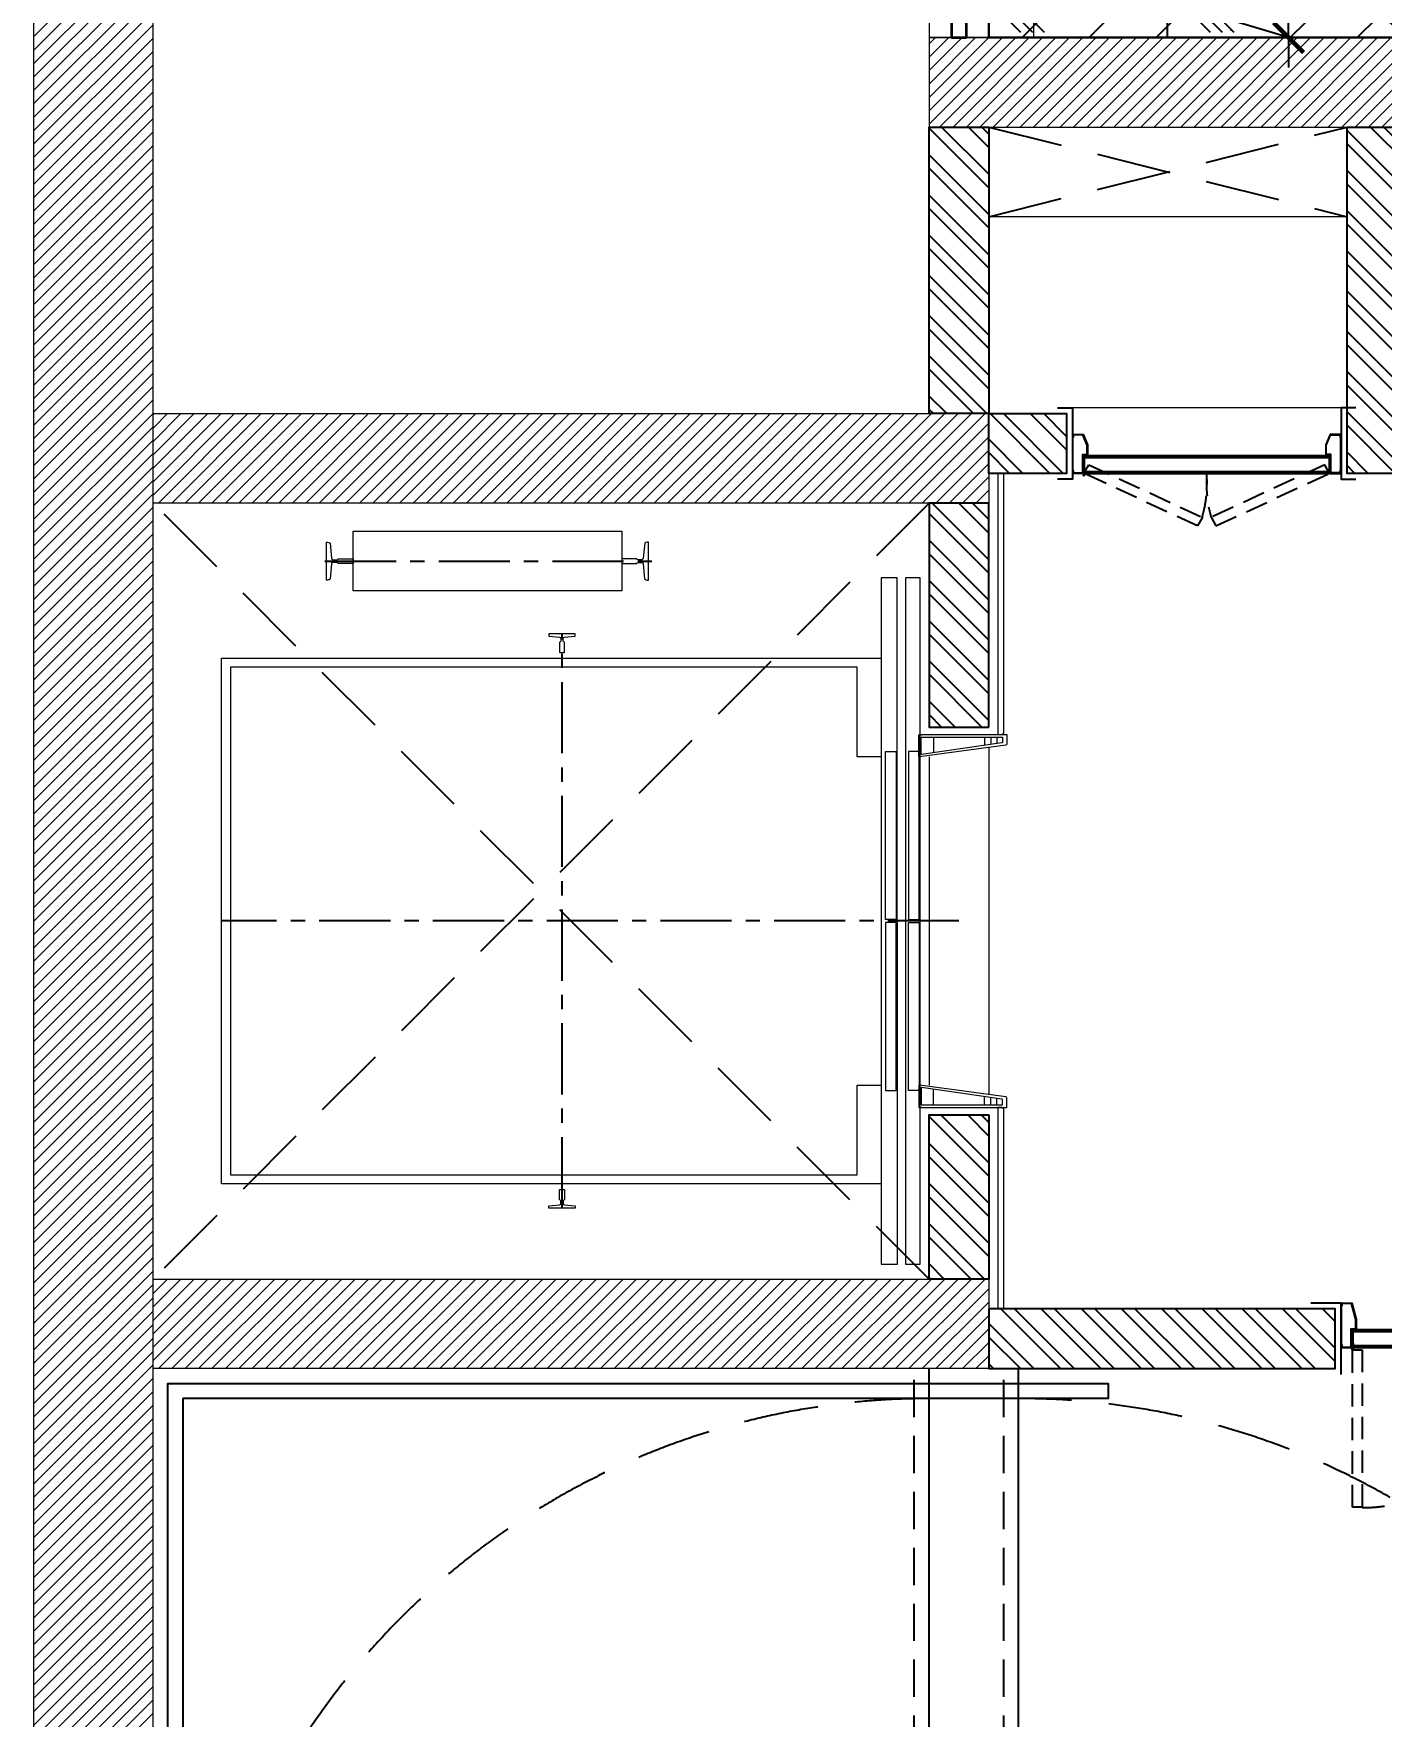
# Model space of a CAD drawing. Header units: millimetres. Extents: x 263321 to 4958806, y 33647 to 987811.
# Drawn here: x 2337552 to 2342067, y 481658 to 487296 of the extents above; entities that cross this region are included whole.
import ezdxf

# ---------------------------------------------------------------- set-up
doc = ezdxf.new("R2010")
doc.units = ezdxf.units.MM
doc.header["$PDMODE"] = 3
doc.linetypes.add('CENTER', pattern=[50.8, 31.75, -6.35, 6.35, -6.35])
doc.linetypes.add('HIDDEN', pattern=[0.375, 0.25, -0.125])
for name, color, linetype, lineweight in [('A-FURN-MODULAR-TABLETOP', 250, 'Continuous', 13), ('A-PLAN-COLUMN', 3, 'Continuous', 0), ('A-PLAN-RCC-HATCH', 8, 'Continuous', 13), ('A-PLAN-THIN', 251, 'Continuous', 15), ('Base 7th & 9th', 250, 'Continuous', 35)]:
    doc.layers.add(name, color=color, linetype=linetype, lineweight=lineweight)
for name, color, linetype in [('A-PLAN-DOOR', 7, 'Continuous'), ('A-PLAN-HIDDEN', 1, 'HIDDEN'), ('A-PLAN-RAILING', 2, 'Continuous'), ('A-PLAN-STAIRS', 1, 'Continuous'), ('A-PLAN-THIN -1', 250, 'HIDDEN'), ('A-PLAN-WALL', 6, 'Continuous'), ('A-PLAN-WALL HATCH', 8, 'Continuous'), ('CEILING TOA', 7, 'Continuous'), ('FLOORING TOA', 7, 'Continuous'), ('PARTITION DIM.', 250, 'Continuous')]:
    doc.layers.add(name, color=color, linetype=linetype)
doc.styles.get("Standard").update_dxf_attribs({"font": 'arial.ttf'})
doc.styles.add('TEXT @ 150', font='arial.ttf', dxfattribs={"height": 225})
doc.dimstyles.new('DIM @ 150', dxfattribs={"dimtxt": 225, "dimasz": 100, "dimexe": 1, "dimexo": 0, "dimgap": 0.5, "dimtad": 0, "dimdec": 0, "dimzin": 0, "dimdsep": 46, "dimtxsty": 'TEXT @ 150', "dimblk": 'ARCHTICK', "dimcen": -2, "dimclrd": 8, "dimclre": 8, "dimclrt": 7, "dimadec": 0, "dimazin": 0, "dimtfac": 1, "dimtdec": 0, "dimtofl": 0, "dimtmove": 0, "dimatfit": 3, "dimldrblk": 'OPEN90', "dimfxl": 1, "dimtolj": 1, "dimtzin": 0, "dimlwd": -1, "dimlwe": -1, "dimarcsym": 0})
pattern_1 = [(315, (-169211.8, -300167.52), (67.35192, 67.35192), []), (315, (-169211.8, -300212.42), (67.35192, 67.35192), [])]
pattern_2 = [(315, (-169211.8, -300357.52), (67.35192, 67.35192), []), (315, (-169211.8, -300402.42), (67.35192, 67.35192), [])]

# ---------------------------------------------------------------- blocks, each defined once
blk = doc.blocks.new('A$C3F28102C')
at = {"layer": 'A-PLAN-DOOR'}
h = blk.add_hatch(dxfattribs=at)
h.set_pattern_fill('ANSI31', color=256, style=0)
h.set_pattern_definition([(315, (-1529.3283, 1000.1135), (-0.44194174, -0.44194174), [])])
h.paths.add_polyline_path([(1.3, -14.9), (0, -14.9), (0, 0), (1.3, 0)])
h.paths.add_polyline_path([(1.3, 0.2), (1.3, 0), (0, 0), (0, 1.1, 0.115729)])
h.paths.add_polyline_path([(4.9, -14.9), (3.6, -14.9), (3.6, 0), (4.9, 0)])
h.paths.add_polyline_path([(4.9, 0), (3.6, 0), (3.6, 0.2, 0.115729), (4.9, 1.1)])
at = {"layer": 'A-PLAN-DOOR', "color": 2}
for points in [[(1.3, 0.2), (1.3, -14.9), (0, -14.9), (0, 1.1)], [(3.6, 0.2), (3.6, -14.9), (4.9, -14.9), (4.9, 1.1)]]:
    blk.add_lwpolyline(points, dxfattribs=at)
for radius in [3.42, 2.42]:
    blk.add_circle((2.5, 3.4), radius, dxfattribs=at)
blk = doc.blocks.new('Door 1500 mm')
at = {"layer": 'A-PLAN-DOOR'}
for p, q in [((-749, 144.7), (-749, 149.7)), ((749, 144.7), (749, 149.7)), ((710.4, 59.9), (-710.4, 59.9)), ((-710.4, 59.9), (-710.4, 0)), ((710.4, 59.9), (710.4, 0)), ((710.4, 53.4), (-710.4, 53.4)), ((710.4, 6.5), (-710.4, 6.5)), ((710.4, 0), (-710.4, 0)), ((-150, 0), (-150, 53.4))]:
    blk.add_line(p, q, dxfattribs=at)
for points in [[(-750, -90.3), (-750, -90.3), (-750, 149.7), (-851, 149.7)], [(750, -89.3), (750, 149.7), (851, 149.7)]]:
    blk.add_lwpolyline(points, dxfattribs=at)
for points in [[(-750, 8), (-749, 8), (-749, 141.7), (-750, 141.7)], [(-747.5, 1.5), (-715.6, 1.5), (-715.6, 63.4), (-700.6, 63.4), (-700.6, 94.6), (-715.2, 148.2), (-747.5, 148.2), (-747.5, 139.7), (-749, 139.7), (-749, 141.7), (-749, 149.7), (-714.1, 149.7), (-699.1, 94.8), (-699.1, 61.9), (-714.1, 61.9), (-714.1, 0), (-749, 0), (-749, 10), (-747.5, 10)], [(747.5, 1.5), (715.6, 1.5), (715.6, 63.4), (700.6, 63.4), (700.6, 94.6), (715.2, 148.2), (747.5, 148.2), (747.5, 139.7), (749, 139.7), (749, 141.7), (749, 149.7), (714.1, 149.7), (699.1, 94.8), (699.1, 61.9), (714.1, 61.9), (714.1, 0), (749, 0), (749, 10), (747.5, 10)], [(750, 8), (749, 8), (749, 141.7), (750, 141.7)]]:
    blk.add_lwpolyline(points, close=True, dxfattribs=at)
at = {"layer": 'A-PLAN-DOOR', "linetype": 'HIDDEN', "ltscale": 300}
for points in [[(-711.8, -7), (-678.8, -7), (-678.8, -534.8), (-711.8, -534.8)], [(711.8, -7), (678.8, -7), (678.8, -835.8), (711.8, -835.8)]]:
    blk.add_lwpolyline(points, close=True, dxfattribs=at)
for centre, radius, start, end in [((-678.8, -7), 528.9, 270, 0.757), ((678.8, -7), 828.8, 179.517, 270)]:
    blk.add_arc(centre, radius, start, end, dxfattribs=at)
at = {"layer": 'A-PLAN-DOOR', "extrusion": (0, 0, -1), "yscale": 0.9981851179673188, "zscale": -0.9981851179673188, "rotation": 180}
for p, xscale in [((714.1, 0), 0.9981851179673188), ((-714.1, 0), -0.9981851179673188)]:
    blk.add_blockref('A$C3F28102C', p, dxfattribs=dict(at, xscale=xscale))
blk = doc.blocks.new('Door 900')
at = {"layer": 'A-PLAN-DOOR'}
for p, q in [((449, 130), (449, 125)), ((449, 125), (449, 130)), ((-410.4, 60), (-410.4, 0)), ((-410.4, 60), (410.4, 60)), ((410.4, 60), (410.4, 0)), ((-410.4, 53.5), (410.4, 53.5)), ((-410.4, 6.5), (410.4, 6.5)), ((-410.4, 0), (410.4, 0))]:
    blk.add_line(p, q, dxfattribs=at)
for points in [[(-500, 220), (-450, 220), (-450, -20), (-500, -20)], [(500, 220), (450, 220), (450, -20), (500, -20)]]:
    blk.add_lwpolyline(points, dxfattribs=at)
for points in [[(-450, 8), (-449, 8), (-449, 122), (-450, 122)], [(-447.5, 1.5), (-415.5, 1.5), (-415.5, 63.5), (-400.5, 63.5), (-400.5, 94.8), (-415.1, 128.5), (-447.5, 128.5), (-447.5, 120), (-449, 120), (-449, 122), (-449, 130), (-414, 130), (-399, 95), (-399, 62), (-414, 62), (-414, 0), (-449, 0), (-449, 10), (-447.5, 10)], [(447.5, 1.5), (415.5, 1.5), (415.5, 63.5), (400.5, 63.5), (400.5, 94.8), (415.1, 128.5), (447.5, 128.5), (447.5, 120), (449, 120), (449, 122), (449, 130), (414, 130), (399, 95), (399, 62), (414, 62), (414, 0), (449, 0), (449, 10), (447.5, 10)], [(450, 8), (449, 8), (449, 122), (450, 122)]]:
    blk.add_lwpolyline(points, close=True, dxfattribs=at)
at = {"layer": 'A-PLAN-DOOR', "linetype": 'HIDDEN', "ltscale": 300}
for points in [[(-411.7, 0), (-395.2, 28.6), (-14.5, -147.3), (-31, -175.9)], [(411.7, 0), (395.2, 28.6), (14.5, -147.3), (31, -175.9)]]:
    blk.add_lwpolyline(points, close=True, dxfattribs=at)
for centre, start, end in [((-433.2, -31.2), 344.3944, 4.1163), ((433.2, -31.2), 175.8837, 195.6056)]:
    blk.add_arc(centre, 434.3, start, end, dxfattribs=at)
at = {"layer": 'A-PLAN-THIN'}
blk.add_line((450, 220), (-450, 220), dxfattribs=at)
at = {"layer": 'A-PLAN-DOOR', "xscale": -1, "rotation": 180}
blk.add_blockref('A$C3F28102C', (-414, 0), dxfattribs=at)
blk = doc.blocks.new('S.Lift car')
at = {"layer": 'A-PLAN-HIDDEN', "linetype": 'CENTER', "ltscale": 7.5}
for p, q in [((-1187.5, 980.4), (-44.9, 980.4)), ((-393.3, -1187.6), (-393.3, 736.4)), ((936.5, -225.6), (-1534, -225.6))]:
    blk.add_line(p, q, dxfattribs=at)
at = {"layer": 'A-PLAN-THIN'}
for p, q in [((803.5, 399.4), (811.5, 399.4)), ((811.5, 399.4), (1058.7, 399.4)), ((851.4, 390.3), (851.4, 338.5)), ((1021.5, 390.3), (1021.5, 364.7)), ((1036, 356.1), (1036, -807.4)), ((1043.5, 390.3), (1043.5, 367)), ((1063.7, 390.3), (1063.7, 369.4)), ((836.5, 324.4), (836.5, -775.6)), ((851.4, -841.5), (851.4, -789.8)), ((1021.5, -841.5), (1021.5, -816)), ((1043.5, -841.5), (1043.5, -818.3)), ((1063.7, -841.5), (1063.7, -820.6)), ((803.5, -850.6), (811.5, -850.6)), ((811.5, -850.6), (1058.7, -850.6))]:
    blk.add_line(p, q, dxfattribs=at)
at = {"layer": 'A-PLAN-THIN', "linetype": 'Continuous', "elevation": 0}
for points in [[(-1093.3, 1080.4), (-193.3, 1080.4), (-193.3, 880.4), (-1093.3, 880.4)], [(730, 924.4), (676, 924.4), (676.1, -1375.6), (730.1, -1375.6)], [(806.5, 924.4), (757, 924.4), (757.1, -1375.6), (806.6, -1375.6)], [(726.4, 342.4), (726.4, -221.1), (690.4, -221.1), (690.4, 342.4)], [(766.9, 342.4), (766.9, -221.1), (802.9, -221.1), (802.9, 342.4)], [(726.4, -793.6), (726.4, -230.1), (690.4, -230.1), (690.4, -793.6)], [(766.9, -793.6), (766.9, -230.1), (802.9, -230.1), (802.9, -793.6)]]:
    blk.add_lwpolyline(points, close=True, dxfattribs=at)
for points in [[(-1170.5, 1040.4), (-1165.6, 990.1, 0.411736), (-1160.6, 985.1), (-1148.2, 985.1, 0.312963), (-1143.6, 988.4), (-1094.3, 988.3, -0.414214), (-1093.3, 987.3), (-1093.3, 973.4, -0.414214), (-1094.3, 972.4), (-1143.6, 972.4, 0.314465), (-1148.2, 975.6), (-1160.6, 975.6, 0.413693), (-1165.6, 970.7), (-1170, 920.4, -0.219501), (-1178.7, 916.9), (-1182.6, 916.9), (-1182.6, 1043.9), (-1179, 1043.9, -0.223038)], [(-116.2, 1040.4), (-121, 990.1, -0.411736), (-126, 985.1), (-138.4, 985.1, -0.312963), (-143.1, 988.4), (-192.3, 988.3, 0.414214), (-193.3, 987.3), (-193.3, 973.4, 0.414214), (-192.3, 972.4), (-143.1, 972.4, -0.314465), (-138.4, 975.6), (-126, 975.6, -0.413693), (-121, 970.7), (-116.6, 920.4, 0.219501), (-107.9, 916.9), (-104.1, 916.9), (-104.1, 1043.9), (-107.7, 1043.9, 0.223038)], [(-385.4, 675.4), (-385.4, 707.8), (-389.3, 711.7), (-389.3, 720.7, -0.391303), (-384.7, 725.6), (-350.7, 728.3, 0.391303), (-348.8, 730.3), (-348.8, 736.4), (-393.3, 736.4), (-437.8, 736.4), (-437.8, 730.3, 0.391303), (-436, 728.3), (-401.9, 725.6, -0.391303), (-397.3, 720.7), (-397.3, 711.7), (-401.3, 707.8), (-401.3, 675.4), (-400.3, 674.4), (-393.3, 674.4), (-386.4, 674.4)], [(-385.4, -1126.6), (-385.4, -1159), (-389.3, -1163), (-389.3, -1171.9, 0.391303), (-384.7, -1176.9), (-350.7, -1179.6, -0.391303), (-348.8, -1181.6), (-348.8, -1187.6), (-393.3, -1187.6), (-437.8, -1187.6), (-437.8, -1181.6, -0.391303), (-436, -1179.6), (-401.9, -1176.9, 0.391303), (-397.3, -1171.9), (-397.3, -1163), (-401.3, -1159), (-401.3, -1126.6), (-400.3, -1125.6), (-393.3, -1125.6), (-386.4, -1125.6)]]:
    blk.add_lwpolyline(points, format="xyb", close=True, dxfattribs=at)
blk.add_lwpolyline([(676, -1106.6), (-1534, -1106.6), (-1534, 655.4), (676, 655.4), (676, 324.4), (596, 324.4), (596, 624.4), (-1504, 624.4), (-1504, -1075.6), (596, -1075.6), (596, -775.6), (676, -775.6), (676, -1106.6)], dxfattribs=at)
at = {"layer": 'A-PLAN-THIN'}
for points in [[(1058.7, 399.4), (1096.5, 399.4), (1096.5, 367, -0.372513), (1093.9, 364), (804.5, 324.4, -0.414214), (801.5, 327.4), (801.5, 396.5, -0.414214), (803.5, 398.5), (811.5, 398.5)], [(1080.2, 390.3), (1082, 390.3), (1082, 373, -0.372513), (1080.4, 371.3), (811.1, 332.7, -0.35655), (809.7, 334.4), (809.7, 390.3), (1080.2, 390.3)], [(1058.7, -850.6), (1096.5, -850.6), (1096.5, -818.2, 0.372513), (1093.9, -815.2), (804.5, -775.6, 0.414214), (801.5, -778.6), (801.5, -847.8, 0.414214), (803.5, -849.8), (811.5, -849.8)], [(1080.2, -841.5), (1082, -841.5), (1082, -824.3, 0.372513), (1080.4, -822.5), (811.1, -783.9, 0.35655), (809.7, -785.6), (809.7, -841.5), (1080.2, -841.5)]]:
    blk.add_lwpolyline(points, format="xyb", dxfattribs=at)
blk = doc.blocks.new('Block-7 Staircase 2600')
at = {"layer": 'A-PLAN-RCC-HATCH'}
h = blk.add_hatch(dxfattribs=at)
h.set_pattern_fill('ANSI31', color=256, scale=10, angle=180, style=0)
h.set_pattern_definition([(225, (30988.2, -300357.52), (22.4506403, -22.4506403), [])])
h.paths.add_polyline_path([(-4711.8, -5377.5), (-4311.8, -5377.5), (-4311.8, 7042.5), (-4711.8, 7042.5)])
h = blk.add_hatch(dxfattribs=at)
h.set_pattern_fill('ANSI31', color=256, scale=10, angle=180, style=0)
h.set_pattern_definition([(225, (-169211.8, -300357.52), (22.4506403, -22.4506403), [])])
h.paths.add_polyline_path([(-1711.8, 5742.5), (1488.2, 5742.5), (1488.2, 6042.5), (-1711.8, 6042.5)])
h = blk.add_hatch(dxfattribs=at)
h.set_pattern_fill('ANSI31', color=256, scale=10, angle=180, style=0)
h.set_pattern_definition([(225, (-169211.8, -300167.52), (22.4506403, -22.4506403), [])])
h.paths.add_polyline_path([(-4311.8, 4482.5), (-4311.8, 4782.5), (-1511.8, 4782.5), (-1511.8, 4482.5)])
h = blk.add_hatch(dxfattribs=at)
h.set_pattern_fill('ANSI31', color=256, scale=10, angle=180, style=0)
h.set_pattern_definition([(225, (-169211.8, -303067.52), (22.4506403, -22.4506403), [])])
h.paths.add_polyline_path([(-4311.8, 1582.5), (-4311.8, 1882.5), (-1511.8, 1882.5), (-1511.8, 1582.5)])
at = {"layer": 'A-PLAN-WALL HATCH'}
h = blk.add_hatch(dxfattribs=at)
h.set_pattern_fill('ANSI32', color=256, scale=10, angle=270, style=0)
h.set_pattern_definition(pattern_2)
h.paths.add_polyline_path([(-1511.8, 5742.5), (-1511.8, 4782.5), (-1711.8, 4782.5), (-1711.8, 5742.5)])
h = blk.add_hatch(dxfattribs=at)
h.set_pattern_fill('ANSI32', color=256, scale=10, angle=270, style=0)
h.set_pattern_definition(pattern_2)
h.paths.add_polyline_path([(-111.8, 5742.5), (-111.8, 4582.5), (-311.8, 4582.5), (-311.8, 5742.5)])
h = blk.add_hatch(dxfattribs=at)
h.set_pattern_fill('ANSI32', color=256, scale=10, angle=270, style=0)
h.set_pattern_definition(pattern_1)
h.paths.add_polyline_path([(-1511.8, 4782.5), (-1251.8, 4782.5), (-1251.8, 4582.5), (-1511.8, 4582.5)])
h = blk.add_hatch(dxfattribs=at)
h.set_pattern_fill('ANSI32', color=256, scale=10, angle=270, style=0)
h.set_pattern_definition(pattern_1)
h.paths.add_polyline_path([(-1511.8, 3732.5), (-1511.8, 4482.5), (-1711.8, 4482.5), (-1711.8, 3732.5)])
h = blk.add_hatch(dxfattribs=at)
h.set_pattern_fill('ANSI32', color=256, scale=10, angle=270, style=0)
h.set_pattern_definition(pattern_1)
h.paths.add_polyline_path([(-1511.8, 2432.5), (-1511.8, 1882.5), (-1711.8, 1882.5), (-1711.8, 2432.5)])
h = blk.add_hatch(dxfattribs=at)
h.set_pattern_fill('ANSI32', color=256, scale=10, angle=270, style=0)
h.set_pattern_definition(pattern_1)
h.paths.add_polyline_path([(-1511.8, 1782.5), (-1511.8, 1582.5), (-351.8, 1582.5), (-351.8, 1782.5)])
at = {"layer": 'A-PLAN-COLUMN'}
blk.add_lwpolyline([(-4711.8, -5377.5), (-4311.8, -5377.5), (-4311.8, 7042.5), (-4711.8, 7042.5), (-4711.8, -5377.5)], dxfattribs=at)
at = {"layer": 'A-PLAN-COLUMN', "elevation": 0}
for points in [[(-1711.8, 5742.5), (1488.2, 5742.5), (1488.2, 6042.5), (-1711.8, 6042.5)], [(-4311.8, 4482.5), (-4311.8, 4782.5), (-1511.8, 4782.5), (-1511.8, 4482.5)], [(-4311.8, 1582.5), (-4311.8, 1882.5), (-1511.8, 1882.5), (-1511.8, 1582.5)]]:
    blk.add_lwpolyline(points, close=True, dxfattribs=at)
at = {"layer": 'A-PLAN-HIDDEN', "ltscale": 1000}
for p, q in [((-1511.8, 5742.5), (-311.8, 5442.5)), ((-1511.8, 5442.5), (-311.8, 5742.5)), ((-1711.8, 4482.5), (-4311.8, 1882.5)), ((-1711.8, 1882.5), (-4311.8, 4482.5))]:
    blk.add_line(p, q, dxfattribs=at)
at = {"layer": 'A-PLAN-RAILING', "elevation": 0}
blk.add_lwpolyline([(-4211.8, 1482.5), (-4211.8, -6867.5), (-4261.8, -6867.5), (-4261.8, 1532.5), (-1111.8, 1532.5), (-1111.8, 1482.5), (-4211.8, 1482.5)], dxfattribs=at)
at = {"layer": 'A-PLAN-STAIRS', "ltscale": 1000}
for p, q in [((-1711.8, -1017.5), (-1711.8, 1582.5)), ((-1411.8, -1017.5), (-1411.8, 1582.5))]:
    blk.add_line(p, q, dxfattribs=at)
at = {"layer": 'A-PLAN-THIN', "elevation": 0}
blk.add_lwpolyline([(-1511.8, 5742.5), (-311.8, 5742.5), (-311.8, 5442.5), (-1511.8, 5442.5)], close=True, dxfattribs=at)
for points in [[(-1481.8, 4582.5), (-1481.8, 3707.5), (-1466.8, 3707.5), (-1461.8, 3712.5), (-1461.8, 4582.5), (-1481.8, 4582.5)], [(-1461.8, 1782.5), (-1461.8, 2452.5), (-1466.8, 2457.5), (-1481.8, 2457.5), (-1481.8, 1782.5), (-1461.8, 1782.5)]]:
    blk.add_lwpolyline(points, dxfattribs=at)
at = {"layer": 'A-PLAN-THIN -1', "linetype": 'HIDDEN', "ltscale": 500}
for p, q in [((-1761.8, -1017.5), (-1761.8, 1582.5)), ((-1461.8, -1017.5), (-1461.8, 1582.5))]:
    blk.add_line(p, q, dxfattribs=at)
at = {"layer": 'A-PLAN-THIN -1', "linetype": 'HIDDEN', "ltscale": 1000, "elevation": 0}
blk.add_lwpolyline([(1088.7, -1017.5, 0.414214), (-1411.3, 1482.5), (-1711.3, 1482.5, 0.414214), (-4211.3, -1017.5), (-4211.3, -4317.5, 0.414214), (-1711.3, -6817.5), (-1411.3, -6817.5, 0.414214), (1088.7, -4317.5), (1088.7, -1017.5)], format="xyb", dxfattribs=at)
at = {"layer": 'A-PLAN-WALL', "elevation": 0}
for points in [[(-1511.8, 5742.5), (-1511.8, 4782.5), (-1711.8, 4782.5), (-1711.8, 5742.5), (-1511.8, 5742.5)], [(-111.8, 5742.5), (-111.8, 4582.5), (-311.8, 4582.5), (-311.8, 4582.5), (-311.8, 4582.5), (-311.8, 5742.5), (-111.8, 5742.5)], [(-1511.8, 4782.5), (-1251.8, 4782.5), (-1251.8, 4582.5), (-1511.8, 4582.5), (-1511.8, 4782.5)]]:
    blk.add_lwpolyline(points, dxfattribs=at)
for points in [[(-1511.8, 3732.5), (-1511.8, 4482.5), (-1711.8, 4482.5), (-1711.8, 3732.5)], [(-1511.8, 2432.5), (-1511.8, 1882.5), (-1711.8, 1882.5), (-1711.8, 2432.5)], [(-1511.8, 1782.5), (-1511.8, 1582.5), (-351.8, 1582.5), (-351.8, 1782.5)]]:
    blk.add_lwpolyline(points, close=True, dxfattribs=at)
at = {"layer": 'A-PLAN-DOOR'}
for name, p in [('Door 900', (-781.8, 4582.5)), ('Door 1500 mm', (418.2, 1652.8))]:
    blk.add_blockref(name, p, dxfattribs=at)
at = {"layer": 'A-PLAN-THIN'}
blk.add_blockref('S.Lift car', (-2548.3, 3308.1), dxfattribs=at)
blk = doc.blocks.new('_ArchTick')
at = {"color": 0, "linetype": 'ByBlock', "const_width": 0.15}
blk.add_lwpolyline([(-0.5, -0.5), (0.5, 0.5)], dxfattribs=at)
blk = doc.blocks.new('*D347')
at = {"layer": 'Defpoints', "color": 0, "transparency": 16777216}
for p in [(2341751.6, 490383.1), (2341688.5, 487283.1), (2341755.8, 487283.1)]:
    blk.add_point(p, dxfattribs=at)
at = {"layer": 'PARTITION DIM.', "color": 8, "transparency": 16777216}
for p, q in [((2341751.6, 490383.1), (2341756.8, 490383.1)), ((2341755.8, 490383.1), (2341755.8, 489206.3)), ((2341755.8, 487283.1), (2341755.8, 488459.8)), ((2341688.5, 487283.1), (2341756.8, 487283.1))]:
    blk.add_line(p, q, dxfattribs=at)
at = {"layer": 'PARTITION DIM.', "color": 8, "transparency": 16777216, "xscale": 100, "yscale": 100, "zscale": 100}
for p, rotation in [((2341755.8, 490383.1), 90), ((2341755.8, 487283.1), 270)]:
    blk.add_blockref('_ArchTick', p, dxfattribs=dict(at, rotation=rotation))
at = {"layer": 'PARTITION DIM.', "color": 7, "transparency": 16777216, "insert": (2341755.8, 488833.1), "char_height": 250, "attachment_point": 5, "rotation": 90}
blk.add_mtext('\\A1;3100', dxfattribs=at)
blk = doc.blocks.new('_Open90')
at = {"color": 0, "linetype": 'ByBlock'}
for p, q in [((0, 0), (-1, 0)), ((-0.5, 0.5), (0, 0)), ((0, 0), (-0.5, -0.5))]:
    blk.add_line(p, q, dxfattribs=at)
blk = doc.blocks.new('*D348')
at = {"layer": 'Defpoints', "color": 0, "transparency": 16777216}
for p in [(2341688.5, 487283.1), (2341755.8, 487283.1), (2341760.3, 487283.1)]:
    blk.add_point(p, dxfattribs=at)
at = {"layer": 'PARTITION DIM.', "color": 8, "transparency": 16777216}
for p, q in [((2341371.1, 487398.5), (2341371.1, 487399.5)), ((2341755.8, 487283.1), (2341371.1, 487398.5)), ((2341755.8, 487283.1), (2341755.8, 487383.1)), ((2341688.5, 487283.1), (2341756.8, 487283.1)), ((2341760.3, 487283.1), (2341754.8, 487283.1)), ((2341755.8, 487283.1), (2341755.8, 487183.1)), ((2341755.8, 487283.1), (2341755.8, 487283.1))]:
    blk.add_line(p, q, dxfattribs=at)
at = {"layer": 'PARTITION DIM.', "color": 8, "transparency": 16777216, "xscale": 100, "yscale": 100, "zscale": 100}
for rotation in [270, 90]:
    blk.add_blockref('_ArchTick', (2341755.8, 487283.1), dxfattribs=dict(at, rotation=rotation))
at = {"layer": 'PARTITION DIM.', "color": 7, "transparency": 16777216, "insert": (2341371.1, 487481.5), "char_height": 250, "attachment_point": 5, "rotation": 90}
blk.add_mtext('\\A1;0', dxfattribs=at)
blk = doc.blocks.new('*D354')
at = {"layer": 'Defpoints', "color": 0, "transparency": 16777216}
for p in [(2346982.9, 487560.5), (2340751.6, 487283.1), (2346982.9, 487283, 0)]:
    blk.add_point(p, dxfattribs=at)
at = {"layer": 'PARTITION DIM.', "color": 8, "transparency": 16777216}
for p, q in [((2340751.6, 487283.1), (2340751.6, 487561.5)), ((2340751.6, 487560.5), (2343516.9, 487560.5)), ((2346982.9, 487560.5), (2344217.6, 487560.5)), ((2346982.9, 487283), (2346982.9, 487561.5))]:
    blk.add_line(p, q, dxfattribs=at)
at = {"layer": 'PARTITION DIM.', "color": 8, "transparency": 16777216, "xscale": 100, "yscale": 100, "zscale": 100, "rotation": 180}
blk.add_blockref('_ArchTick', (2340751.6, 487560.5), dxfattribs=at)
at = {"layer": 'PARTITION DIM.', "color": 8, "transparency": 16777216, "xscale": 100, "yscale": 100, "zscale": 100}
blk.add_blockref('_ArchTick', (2346982.9, 487560.5), dxfattribs=at)
at = {"layer": 'PARTITION DIM.', "color": 7, "transparency": 16777216, "insert": (2343867.3, 487560.5), "char_height": 250, "attachment_point": 5}
blk.add_mtext('\\A1;6231', dxfattribs=at)

msp = doc.modelspace()

# ---------------------------------------------------------------- hatches: boundary and pattern name
at = {"layer": 'CEILING TOA', "true_color": 0x939598}
h = msp.add_hatch(dxfattribs=at)
h.set_pattern_fill('ANSI36', color=252, scale=50)
h.set_pattern_definition([(45, (14273.89, 69222.25), (84.189901, 308.696304), [396.875, -79.375, 0, -79.375])])
h.paths.add_polyline_path([(2346444.8, 489733.1), (2341294.8, 489733.1), (2341294.8, 487833.1), (2346444.8, 487833.1)], flags=16)
h.paths.add_polyline_path([(2346982.9, 490283), (2340751.6, 490283), (2340751.6, 487283), (2346982.9, 487283)])
at = {"layer": 'FLOORING TOA'}
h = msp.add_hatch(dxfattribs=at)
h.set_pattern_fill('CORK', color=4, scale=50)
h.set_pattern_definition([(0, (90021.14, 24146.98), (0, 158.75), []), (135, (90100.5, 24067.6), (-317.50014, -317.50014), [224.5065, -224.5065]), (135, (90140.2, 24067.6), (-317.50014, -317.50014), [224.5065, -224.5065]), (135, (90179.9, 24067.6), (-317.50014, -317.50014), [224.5065, -224.5065])])
h.paths.add_polyline_path([(2340751.6, 490283.1), (2346982.9, 490283.1), (2346982.9, 487283), (2340751.6, 487283)])

# ---------------------------------------------------------------- linework, layer by layer
at = {"layer": 'A-FURN-MODULAR-TABLETOP', "lineweight": 20, "elevation": 0}
msp.add_lwpolyline([(2340901.6, 490283.1), (2340901.7, 487283.1), (2341351.7, 487283.1), (2341351.6, 490283.1)], close=True, dxfattribs=at)
msp.add_lwpolyline([(2342799.4, 487283.1), (2341349.1, 487283.1), (2341349.1, 487677.8), (2342799.4, 487677.8)], dxfattribs=at)
at = {"layer": 'A-PLAN-THIN', "elevation": 0}
msp.add_lwpolyline([(2410251.6, 502383.1), (2410251.6, 505383.1, 0.031946), (2340551.6, 502562.7), (2340551.6, 487283.1), (2340751.6, 487283.1), (2340751.6, 502383.1, -0.031773), (2410051.6, 505187.2)], format="xyb", dxfattribs=at)
at = {"layer": 'Base 7th & 9th', "color": 4, "ltscale": 500, "elevation": 0}
msp.add_lwpolyline([(2410176.6, 502383.1), (2410176.6, 505309.8, 0.031881), (2340626.6, 502495.2), (2340626.6, 487283.1), (2340676.6, 487283.1), (2340676.6, 502450.6, -0.031837), (2410126.6, 505260.4), (2410126.6, 502383.1)], format="xyb", dxfattribs=at)
at = {"layer": 'CEILING TOA', "elevation": 0}
for points in [[(2340751.6, 490283.1), (2346982.9, 490283.1), (2346982.9, 487283), (2340751.6, 487283)], [(2346982.9, 490283), (2340751.6, 490283.1), (2340751.6, 487283.1), (2346982.9, 487283)], [(2346982.9, 490283), (2340751.6, 490283), (2340751.6, 487283), (2346982.9, 487283)]]:
    msp.add_lwpolyline(points, close=True, dxfattribs=at)

# ---------------------------------------------------------------- block references
at = {"layer": 'Base 7th & 9th'}
msp.add_blockref('Block-7 Staircase 2600', (2342263.4, 481240.6), dxfattribs=at)

# ---------------------------------------------------------------- dimensions: what is measured, and where the dimension line sits
at = {"layer": 'PARTITION DIM.'}
for base, p1, p2, picture, middle in [((2341755.8, 487283.1), (2341751.6, 490383.1), (2341688.5, 487283.1, 0), '*D347', (2341755.8, 488833.1)), ((2341755.812, 487283.0593), (2341688.4938, 487283.0594, 0), (2341760.2784, 487283.0593), '*D348', (2341371.1323, 487399.9632))]:
    dim = msp.add_linear_dim(base=base, p1=p1, p2=p2, angle=90, dimstyle='DIM @ 150', override={"dimtxt": 250, "dimtxsty": 'Standard', "dimtmove": 1, "dimarcsym": 1}, dxfattribs=at)
    dim.commit()
    dim.dimension.update_dxf_attribs({"geometry": picture, "text_midpoint": middle})
dim = msp.add_linear_dim(base=(2346982.9, 487560.5), p1=(2340751.6, 487283.1), p2=(2346982.9, 487283, 0), dimstyle='DIM @ 150', override={"dimtxt": 250, "dimtxsty": 'Standard', "dimarcsym": 1}, dxfattribs=at)
dim.commit()
dim.dimension.update_dxf_attribs({"geometry": '*D354', "text_midpoint": (2343867.3, 487560.5)})

doc.saveas('drawing.dxf')
